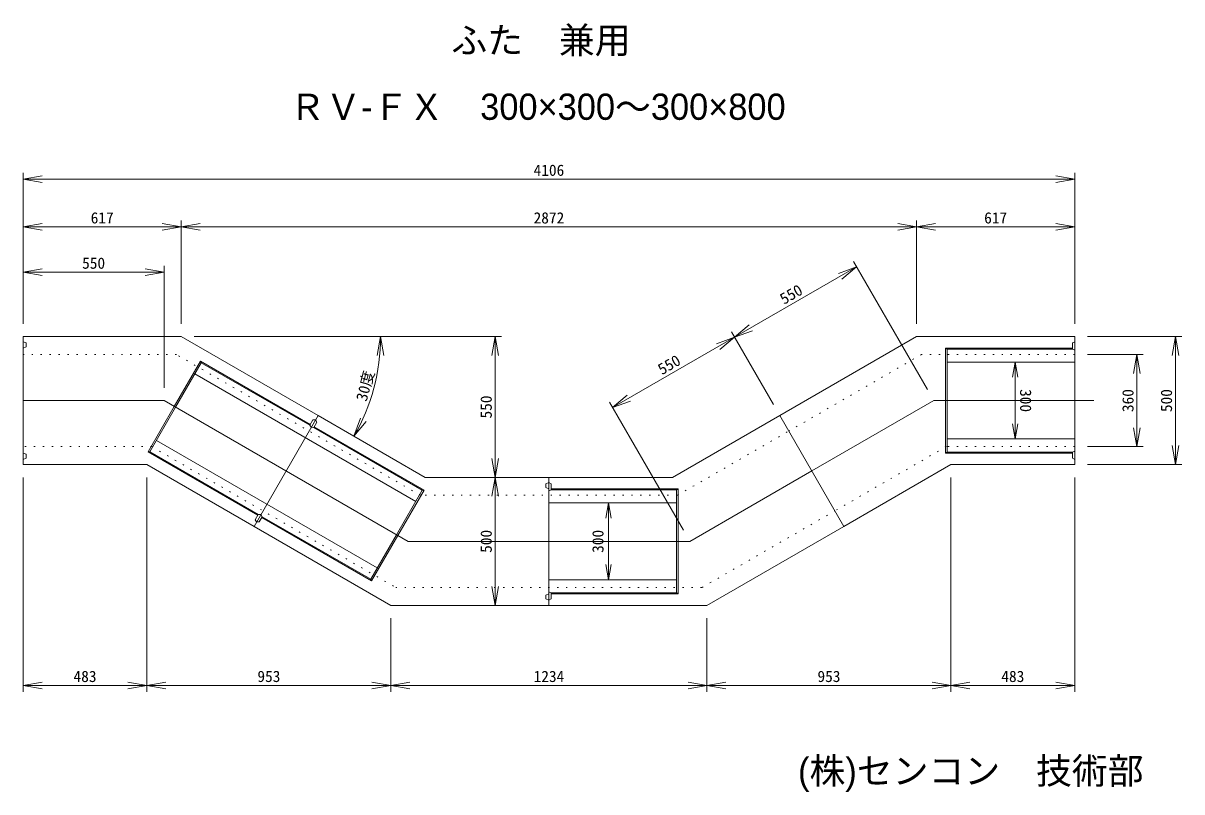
# Model space of a CAD drawing. Units: millimetres, scale not verified. Extents: x 1475 to 6229, y 349 to 7211.
# Drawn here: x 1688 to 6211, y 349 to 3353 of the extents above; entities that cross this region are included whole.
import ezdxf
from ezdxf.enums import TextEntityAlignment as Align

# ---------------------------------------------------------------- set-up
doc = ezdxf.new("R2010")
doc.units = ezdxf.units.MM
doc.header["$LTSCALE"] = 20
doc.linetypes.add('DOTTED', pattern=[1.75, 0.25, -1.5])
doc.layers.add('Layer1', color=4, linetype='Continuous', lineweight=13)
doc.styles.add('ＭＳ ゴシック-5.0-0.0', font='')
doc.styles.add('ＭＳ Ｐゴシック-5.0-0.0', font='')
doc.styles.get('ＭＳ ゴシック-5.0-0.0').set_extended_font_data('ＭＳ ゴシック-5.0-0.0')
doc.styles.get('ＭＳ Ｐゴシック-5.0-0.0').set_extended_font_data('ＭＳ Ｐゴシック-5.0-0.0')

msp = doc.modelspace()

# ---------------------------------------------------------------- linework, layer by layer
at = {"layer": 'Layer1'}
for p, q in [((1687.94, 2177.89), (1687.94, 2767.83)), ((5793.2, 2177.89), (5793.2, 2767.83)), ((1687.94, 2742.83), (1761.8, 2755.85)), ((1687.94, 2742.83), (5793.2, 2742.83)), ((1687.94, 2742.83), (1761.8, 2729.81)), ((5793.2, 2742.83), (5719.34, 2755.85)), ((5793.2, 2742.83), (5719.34, 2729.81)), ((1687.94, 2177.89), (1687.94, 2581.72)), ((2304.93, 2177.89), (2304.93, 2581.72)), ((5176.21, 2177.89), (5176.21, 2581.72)), ((5793.2, 2227.89), (5793.2, 2581.72)), ((1687.94, 2556.72), (1761.8, 2569.75)), ((1687.94, 2556.72), (2304.93, 2556.72)), ((1687.94, 2556.72), (1761.8, 2543.7)), ((2304.93, 2556.72), (2231.07, 2569.75)), ((2304.93, 2556.72), (2231.07, 2543.7)), ((2304.93, 2556.72), (2378.79, 2569.75)), ((2304.93, 2556.72), (5176.21, 2556.72)), ((2304.93, 2556.72), (2378.79, 2543.7)), ((5176.21, 2556.72), (5102.35, 2569.75)), ((5176.21, 2556.72), (5102.35, 2543.7)), ((5176.21, 2556.72), (5250.07, 2569.75)), ((5176.21, 2556.72), (5793.2, 2556.72)), ((5176.21, 2556.72), (5250.07, 2543.7)), ((5793.2, 2556.72), (5719.34, 2569.75)), ((5793.2, 2556.72), (5719.34, 2543.7)), ((2237.94, 1927.89), (2237.94, 2404.8)), ((4941.61, 2400.26), (4465.3, 2125.26)), ((4941.61, 2400.26), (4871.13, 2374.61)), ((4941.61, 2400.26), (4884.16, 2352.05)), ((5218.2, 1921.2), (4929.11, 2421.91)), ((1687.94, 2379.8), (1761.8, 2392.82)), ((1687.94, 2379.8), (2237.94, 2379.8)), ((1687.94, 2379.8), (1761.8, 2366.77)), ((2237.94, 2379.8), (2164.08, 2392.82)), ((2237.94, 2379.8), (2164.08, 2366.77)), ((4465.3, 2125.26), (4522.75, 2173.47)), ((1687.94, 2127.89), (2304.93, 2127.89)), ((1687.94, 1627.89), (1687.94, 2127.89)), ((2839.26, 1819.4), (2304.93, 2127.89)), ((2354.93, 2127.89), (3555.55, 2127.89)), ((3505.55, 2127.89), (3058.45, 2127.89)), ((3083.45, 2127.89), (3070.43, 2054.03)), ((3083.45, 2127.89), (3096.48, 2054.03)), ((3530.55, 2127.89), (3517.52, 2054.03)), ((3530.55, 2127.89), (3530.55, 1577.89)), ((3530.55, 2127.89), (3543.57, 2054.03)), ((4616.88, 1862.7), (4452.8, 2146.91)), ((4616.88, 1862.7), (4452.8, 2146.91)), ((4465.3, 2125.26), (4535.77, 2150.91)), ((4641.88, 1819.4), (5176.21, 2127.89)), ((5793.2, 2127.89), (5176.21, 2127.89)), ((5793.2, 2127.89), (5793.2, 1627.89)), ((5843.2, 2127.89), (6211.44, 2127.89)), ((6186.44, 2127.89), (6173.42, 2054.03)), ((6186.44, 2127.89), (6186.44, 1627.89)), ((6186.44, 2127.89), (6199.47, 2054.03)), ((1687.94, 2107.89), (1699.94, 2102.89)), ((1699.94, 2087.89), (1687.94, 2082.89)), ((1699.94, 2102.89), (1699.94, 2087.89)), ((4465.3, 2125.26), (3988.98, 1850.26)), ((4465.3, 2125.26), (4394.82, 2099.61)), ((4465.3, 2125.26), (4407.84, 2077.05)), ((5289.2, 2082.89), (5784.2, 2082.89)), ((5295.2, 2078.89), (5289.2, 2082.89)), ((5289.2, 1877.89), (5289.2, 2082.89)), ((5784.2, 2102.89), (5793.2, 2107.89)), ((5784.2, 2078.89), (5784.2, 2102.89)), ((5295.2, 2078.89), (5784.2, 2078.89)), ((5295.2, 1877.89), (5295.2, 2078.89)), ((5784.2, 2078.89), (5793.2, 2074.89)), ((5843.2, 2057.89), (6061.11, 2057.89)), ((6036.11, 2057.89), (6023.09, 1984.03)), ((6036.11, 2057.89), (6036.11, 1697.89)), ((6036.11, 2057.89), (6049.14, 1984.03)), ((2277.78, 1854.89), (2380.28, 2032.43)), ((2282.98, 1851.89), (2383.48, 2025.97)), ((2380.28, 2032.43), (2808.96, 1784.93)), ((2383.48, 2025.97), (2380.28, 2032.43)), ((2383.48, 2025.97), (2806.96, 1781.47)), ((5295.2, 2027.89), (5793.2, 2027.89)), ((5560.92, 2027.89), (5550.5, 1968.81)), ((5560.92, 1727.89), (5560.92, 2027.89)), ((5560.92, 2027.89), (5571.34, 1968.81)), ((3220.54, 1483.8), (2357.98, 1981.8)), ((1687.94, 1877.89), (2237.94, 1877.89)), ((2277.78, 1854.89), (2175.28, 1677.36)), ((2237.94, 1877.89), (3190.57, 1327.89)), ((4265.57, 1371.2), (3976.48, 1871.91)), ((3988.98, 1850.26), (4046.44, 1898.47)), ((3988.98, 1850.26), (4059.46, 1875.91)), ((5243.2, 1877.89), (4766.88, 1602.89)), ((5868.33, 1877.89), (5243.2, 1877.89)), ((5289.2, 1877.89), (5289.2, 1672.89)), ((5295.2, 1877.89), (5295.2, 1676.89)), ((2282.98, 1851.89), (2182.48, 1677.82)), ((2839.26, 1819.4), (2589.26, 1386.39)), ((2839.26, 1819.4), (3257.56, 1577.89)), ((4641.88, 1819.4), (4223.58, 1577.89)), ((4641.88, 1819.4), (4891.88, 1386.39)), ((4891.88, 1386.39), (4641.88, 1819.4)), ((2806.96, 1781.47), (2818.96, 1802.25)), ((2806.96, 1781.47), (2812.76, 1773.5)), ((2822.55, 1772.47), (2812.76, 1773.5)), ((2818.96, 1802.25), (2829.26, 1802.08)), ((2822.55, 1772.47), (2834.55, 1793.25)), ((3246.04, 1527.97), (2822.55, 1772.47)), ((3253.23, 1528.43), (2824.55, 1775.93)), ((2834.55, 1793.25), (2829.26, 1802.08)), ((2979.15, 1738.63), (3004.8, 1809.11)), ((2979.15, 1738.63), (3027.36, 1796.08)), ((5560.92, 1727.89), (5550.5, 1786.98)), ((5560.92, 1727.89), (5571.34, 1786.98)), ((6036.11, 1697.89), (6023.09, 1771.75)), ((6036.11, 1697.89), (6049.14, 1771.75)), ((3070.54, 1223.99), (2207.98, 1721.99)), ((5295.2, 1727.89), (5793.2, 1727.89)), ((2182.48, 1677.82), (2175.28, 1677.36)), ((2175.28, 1677.36), (2603.96, 1429.86)), ((2182.48, 1677.82), (2605.96, 1433.32)), ((5295.2, 1676.89), (5289.2, 1672.89)), ((5295.2, 1676.89), (5784.2, 1676.89)), ((5784.2, 1676.89), (5793.2, 1680.89)), ((5784.2, 1676.89), (5784.2, 1652.89)), ((5843.2, 1697.89), (6061.11, 1697.89)), ((6186.44, 1627.89), (6173.42, 1701.75)), ((6186.44, 1627.89), (6199.47, 1701.75)), ((1699.94, 1667.89), (1687.94, 1672.89)), ((1687.94, 1647.89), (1699.94, 1652.89)), ((1699.94, 1652.89), (1699.94, 1667.89)), ((3530.55, 1577.89), (3517.52, 1651.75)), ((3530.55, 1577.89), (3543.57, 1651.75)), ((5289.2, 1672.89), (5784.2, 1672.89)), ((5784.2, 1652.89), (5793.2, 1647.89)), ((1687.94, 1627.89), (2170.96, 1627.89)), ((2589.26, 1386.39), (2170.96, 1627.89)), ((4766.88, 1602.89), (4290.57, 1327.89)), ((4891.88, 1386.39), (5310.19, 1627.89)), ((5793.2, 1627.89), (5310.19, 1627.89)), ((5843.2, 1627.89), (6211.44, 1627.89)), ((1687.94, 1577.89), (1687.94, 740.05)), ((2170.96, 1577.89), (2170.96, 765.05)), ((2170.96, 1577.89), (2170.96, 740.05)), ((2170.96, 1577.89), (2170.96, 740.05)), ((3740.57, 1577.89), (3257.56, 1577.89)), ((3530.55, 1577.89), (3517.52, 1504.03)), ((3530.55, 1577.89), (3530.55, 1077.89)), ((3530.55, 1577.89), (3543.57, 1504.03)), ((3740.57, 1557.89), (3728.57, 1552.89)), ((3728.57, 1552.89), (3728.57, 1537.89)), ((3740.57, 1577.89), (3740.57, 1077.89)), ((3740.57, 1577.89), (4223.58, 1577.89)), ((3749.57, 1552.89), (3740.57, 1557.89)), ((3749.57, 1528.89), (3749.57, 1552.89)), ((5310.19, 1577.89), (5310.19, 740.05)), ((5793.2, 1577.89), (5793.2, 740.05)), ((3145.54, 1353.89), (3246.04, 1527.97)), ((3150.73, 1350.89), (3253.23, 1528.43)), ((3246.04, 1527.97), (3253.23, 1528.43)), ((3728.57, 1537.89), (3740.57, 1532.89)), ((3749.57, 1528.89), (3740.57, 1524.89)), ((4244.57, 1532.89), (3749.57, 1532.89)), ((4238.57, 1528.89), (3749.57, 1528.89)), ((4238.57, 1528.89), (4244.57, 1532.89)), ((4238.57, 1327.89), (4238.57, 1528.89)), ((4244.57, 1327.89), (4244.57, 1532.89)), ((5310.19, 1527.89), (5310.19, 740.05)), ((4238.57, 1477.89), (3740.57, 1477.89)), ((3972.85, 1477.89), (3962.43, 1418.81)), ((3972.85, 1477.89), (3972.85, 1177.89)), ((3972.85, 1477.89), (3983.27, 1418.81)), ((2605.96, 1433.32), (2593.96, 1412.54)), ((2593.96, 1412.54), (2599.26, 1403.71)), ((2609.55, 1403.54), (2599.26, 1403.71)), ((2605.96, 1433.32), (2615.76, 1432.29)), ((2621.55, 1424.32), (2609.55, 1403.54)), ((2621.55, 1424.32), (2615.76, 1432.29)), ((3048.23, 1173.36), (2619.55, 1420.86)), ((3045.04, 1179.82), (2621.55, 1424.32)), ((2589.26, 1386.39), (3123.58, 1077.89)), ((4891.88, 1386.39), (4357.56, 1077.89)), ((3145.54, 1353.89), (3045.04, 1179.82)), ((3150.73, 1350.89), (3048.23, 1173.36)), ((3190.57, 1327.89), (4290.57, 1327.89)), ((3386.88, 1327.89), (3190.57, 1327.89)), ((3530.55, 1327.89), (3740.57, 1327.89)), ((4238.57, 1327.89), (4238.57, 1126.89)), ((4244.57, 1327.89), (4244.57, 1122.89)), ((3972.85, 1177.89), (3962.43, 1236.98)), ((3972.85, 1177.89), (3983.27, 1236.98)), ((3045.04, 1179.82), (3048.23, 1173.36)), ((4238.57, 1177.89), (3740.57, 1177.89)), ((3530.55, 1077.89), (3517.52, 1151.75)), ((3530.55, 1077.89), (3543.57, 1151.75)), ((3749.57, 1126.89), (3740.57, 1130.89)), ((3728.57, 1117.89), (3740.57, 1122.89)), ((3728.57, 1102.89), (3728.57, 1117.89)), ((3740.57, 1097.89), (3728.57, 1102.89)), ((3749.57, 1102.89), (3740.57, 1097.89)), ((3749.57, 1126.89), (3749.57, 1102.89)), ((4238.57, 1126.89), (3749.57, 1126.89)), ((4244.57, 1122.89), (3749.57, 1122.89)), ((4238.57, 1126.89), (4244.57, 1122.89)), ((3740.57, 1077.89), (3123.58, 1077.89)), ((3740.57, 1077.89), (4357.56, 1077.89)), ((3123.58, 1027.89), (3123.58, 740.05)), ((3123.58, 1027.89), (3123.58, 740.05)), ((4357.56, 1027.89), (4357.56, 740.05)), ((4357.56, 977.89), (4357.56, 740.05)), ((1687.94, 765.05), (1761.8, 778.07)), ((2170.96, 765.05), (2097.09, 778.07)), ((2170.96, 765.05), (2244.82, 778.07)), ((3123.58, 765.05), (3049.72, 778.07)), ((3123.58, 765.05), (3197.44, 778.07)), ((4357.56, 765.05), (4283.7, 778.07)), ((4357.56, 765.05), (4431.42, 778.07)), ((5310.19, 765.05), (5236.33, 778.07)), ((5310.19, 765.05), (5384.05, 778.07)), ((5793.2, 765.05), (5719.34, 778.07)), ((1687.94, 765.05), (2170.96, 765.05)), ((1687.94, 765.05), (1761.8, 752.02)), ((2170.96, 765.05), (2097.09, 752.02)), ((3123.58, 765.05), (2170.96, 765.05)), ((2170.96, 765.05), (2244.82, 752.02)), ((3123.58, 765.05), (3049.72, 752.02)), ((3123.58, 765.05), (4357.56, 765.05)), ((3123.58, 765.05), (3197.44, 752.02)), ((4357.56, 765.05), (4283.7, 752.02)), ((4357.56, 765.05), (5310.19, 765.05)), ((4357.56, 765.05), (4431.42, 752.02)), ((5310.19, 765.05), (5236.33, 752.02)), ((5310.19, 765.05), (5793.2, 765.05)), ((5310.19, 765.05), (5384.05, 752.02)), ((5793.2, 765.05), (5719.34, 752.02))]:
    msp.add_line(p, q, dxfattribs=at)
at = {"layer": 'Layer1', "linetype": 'DOTTED'}
for p, q in [((2286.17, 2057.89), (1687.94, 2057.89)), ((3238.8, 1507.89), (2286.17, 2057.89)), ((5194.97, 2057.89), (4676.88, 1758.78)), ((5793.2, 2057.89), (5194.97, 2057.89)), ((4242.34, 1507.89), (4676.88, 1758.78)), ((2189.71, 1697.89), (1687.94, 1697.89)), ((2189.71, 1697.89), (3142.34, 1147.89)), ((5291.43, 1697.89), (4856.88, 1447.01)), ((5793.2, 1697.89), (5291.43, 1697.89)), ((4242.34, 1507.89), (3238.8, 1507.89)), ((4338.8, 1147.89), (4856.88, 1447.01)), ((3142.34, 1147.89), (4338.8, 1147.89))]:
    msp.add_line(p, q, dxfattribs=at)
at = {"layer": 'Layer1'}
msp.add_arc((2304.93, 2127.89), 778.52, 330, 0, dxfattribs=at)

# ---------------------------------------------------------------- texts
at = {"layer": 'Layer1', "color": 7, "style": 'ＭＳ Ｐゴシック-5.0-0.0'}
for s, p in [('ふた\u3000兼用', (3359.5, 3203.83)), ('ＲＶ-ＦＸ\u3000300×300～300×800', (2727.84, 2944.05)), ('(株)センコン\u3000技術部', (4713.13, 349.25))]:
    msp.add_text(s, height=102.6, dxfattribs=at).set_placement(p, align=Align.BOTTOM_LEFT)
at = {"layer": 'Layer1', "style": 'ＭＳ ゴシック-5.0-0.0'}
for s, p in [('4106', (3740.57, 2742.83)), ('617', (1996.44, 2556.72)), ('2872', (3740.57, 2556.72)), ('617', (5484.7, 2556.72)), ('550', (1962.94, 2379.8)), ('483', (1929.45, 765.05)), ('953', (2647.27, 765.05)), ('1234', (3740.57, 765.05)), ('953', (4833.87, 765.05)), ('483', (5551.69, 765.05))]:
    msp.add_text(s, height=43.99, dxfattribs=at).set_placement(p, align=Align.BOTTOM_CENTER)
for s, rotation, p in [('550', 30, (4703.45, 2262.76)), ('550', 30, (4227.14, 1987.76)), ('30度', 75, (3056.93, 1926.4)), ('300', 270, (5566.92, 1877.89)), ('360', 90, (6036.11, 1877.89)), ('500', 90, (6186.44, 1877.89)), ('550', 90, (3530.55, 1852.89)), ('500', 90, (3530.55, 1327.89)), ('300', 90, (3966.85, 1327.89))]:
    msp.add_text(s, height=43.99, rotation=rotation, dxfattribs=at).set_placement(p, align=Align.BOTTOM_CENTER)

doc.saveas('drawing.dxf')
